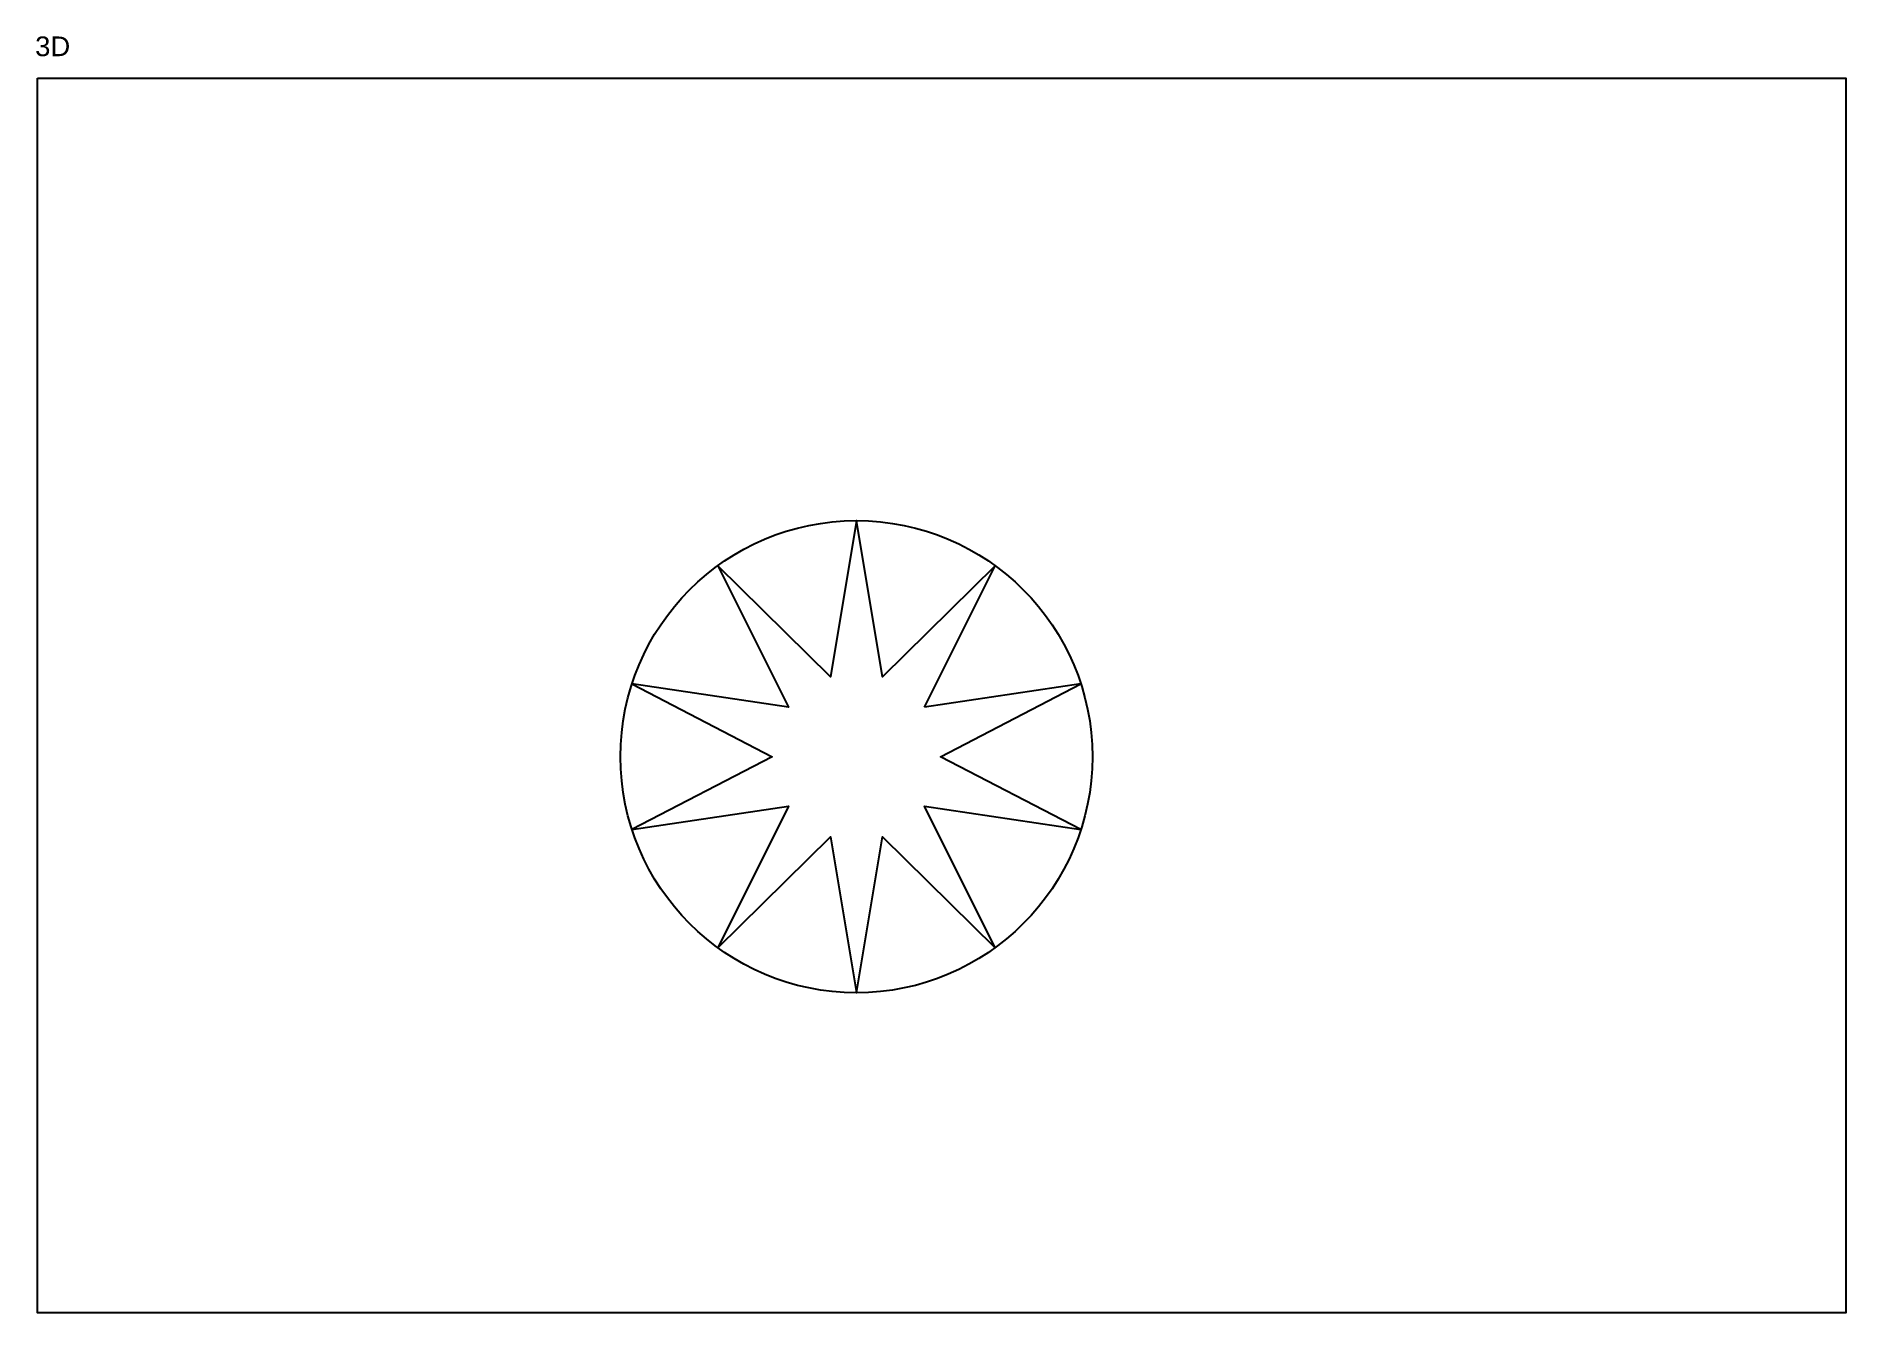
# Model space of a CAD drawing. Header units: millimetres. Extents: x 0 to 230, y 0 to 162.
import ezdxf

# ---------------------------------------------------------------- set-up
doc = ezdxf.new("R2010")
doc.units = ezdxf.units.MM
doc.layers.add('Object', color=4, linetype='Continuous')
doc.styles.get("Standard").update_dxf_attribs({"font": 'arial.ttf'})

msp = doc.modelspace()

# ---------------------------------------------------------------- linework, layer by layer
msp.add_lwpolyline([(112.78, 76.96), (121.76, 94.94), (107.43, 80.84), (104.13, 100.67), (100.82, 80.84), (86.49, 94.94), (95.47, 76.96), (75.59, 79.94), (93.43, 70.67), (75.59, 61.4), (95.47, 64.39), (86.49, 46.4), (100.82, 60.5), (104.13, 40.67), (107.43, 60.5), (121.76, 46.4), (112.78, 64.39), (132.66, 61.4), (114.82, 70.67), (132.66, 79.94)], close=True)
msp.add_circle((104.13, 70.67), 30)
at = {"layer": 'Object'}
msp.add_lwpolyline([(0, 156.89), (229.92, 156.89), (229.92, 0), (0, 0)], close=True, dxfattribs=at)

# ---------------------------------------------------------------- texts
at = {"layer": 'Object', "insert": (-0.3, 162.2), "char_height": 2.5, "attachment_point": 1}
msp.add_mtext_dynamic_manual_height_columns('3D', width=53.5988, gutter_width=12.5, heights=[0], dxfattribs=at)

doc.saveas('drawing.dxf')
